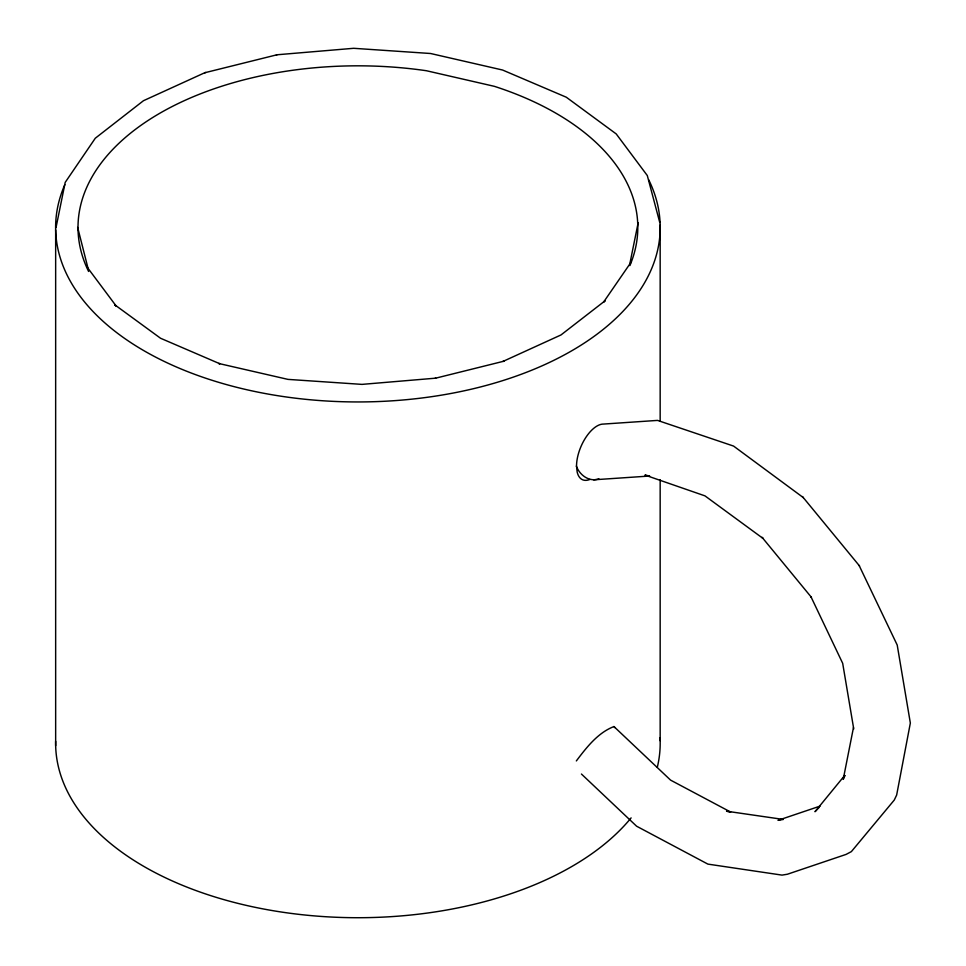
<?xml version="1.0" encoding="UTF-8"?>
<svg xmlns="http://www.w3.org/2000/svg" width="966" height="966" viewBox="0 0 966 966"><rect width="100%" height="100%" fill="white"/><g stroke="black" fill="none" stroke-linecap="round" stroke-linejoin="round"><path stroke-width="1.45" d="M853.473 727.543L843.233 779.345L845.008 775.589M56.028 227.565L65.205 182.381L95.296 138.223L143.475 100.706L204.707 72.764L277.025 54.772L353.665 48.3L430.582 53.504L502.561 70.023L566.293 97.216L616.211 133.924L647.305 175.546L659.778 222.578M629.651 264.72L638.164 222.76M576.34 760.93C586.422 747.563 597.966 732.639 613.953 726.565L670.573 780.117L730.67 812.056L726.577 811.211L783.354 819.446L777.992 820.327L820.206 806.067M630.726 262.692L603.593 302.104L605.151 300.728L560.992 334.948L502.996 361.417L504.18 361.127L435.111 378.31L435.738 378.165L361.996 384.383L287.965 379.384L218.714 363.482L219.837 363.759L160.561 338.257L114.725 304.773L116.246 306.125L87.169 267.184M844.67 775.481L814.99 811.718L819.156 807.419M204.707 72.764L205.903 72.474M276.397 54.917L277.025 54.772M576.34 466.119C579.588 475.043 589.26 482.372 598.92 478.846M593.607 479.812L649.635 476.021L644.938 475.067L704.975 495.872L762.923 538.352L762.053 537.301L811.428 597.338L810.981 596.783L842.678 663.304L853.739 728.944M803.314 497.599L733.568 446.075L657.532 420.403L603.412 424.074A29.994 14.623 -66.7 0 0 576.533 466.107L577.149 471.963A29.994 14.623 -66.7 0 0 589.815 479.462M581.435 774.032L636.594 826.208L707.885 864.111L782.013 875.111L787.375 874.242L846.095 854.403L851.372 851.614L894.274 800.041L896.653 795.042L910.346 723.039L897.209 645.034L859.1 565.436M613.953 726.565L614.871 727.603M802.432 496.548L859.547 565.991M77.654 227.396L88.244 269.188M660.164 224.921L660.164 420.983M660.164 479.8L660.164 740.693M55.654 229.92L55.654 745.692M631.112 817.888A302.286 174.52 0 0 1 290.017 913.256A302.286 174.52 0 0 1 55.642 741.308M660.044 737.783A302.286 174.52 0 0 1 657.327 767.173M648.741 179.845A302.286 174.52 0 0 1 362.238 401.928A302.286 174.52 0 0 1 64.831 184.663M88.606 271.47A279.899 161.6 0 0 1 426.477 70.747L494.375 86.336A279.899 161.6 0 0 1 629.88 265.602"/></g></svg>
